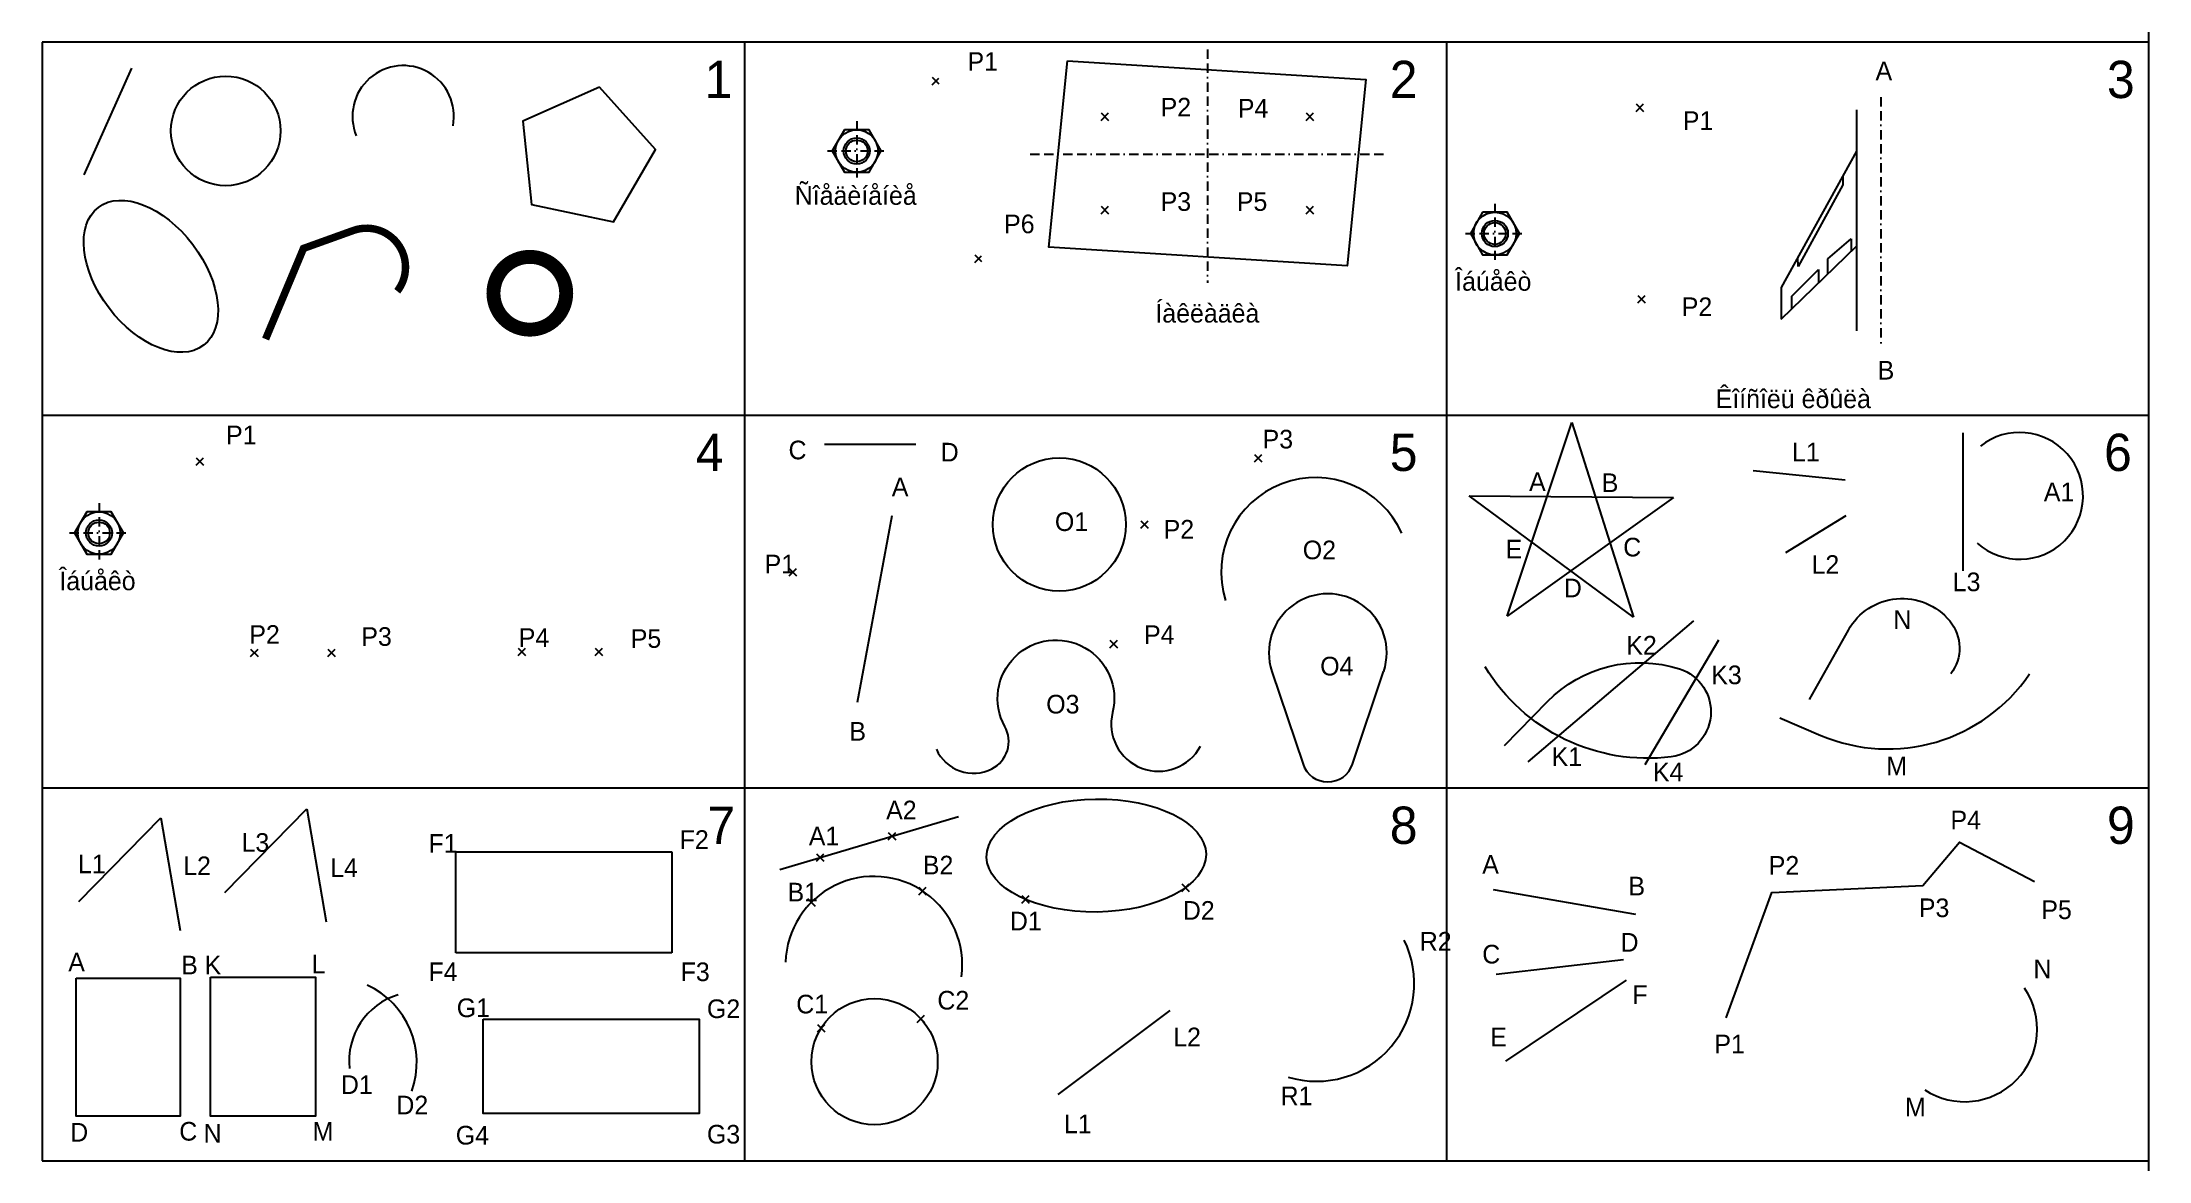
# Model space of a CAD drawing. Extents: x 5 to 570, y 5 to 305.
import ezdxf
from ezdxf.enums import TextEntityAlignment as Align

# ---------------------------------------------------------------- set-up
doc = ezdxf.new("R2010")
doc.units = 0
doc.header["$PDMODE"] = 3
doc.header["$PDSIZE"] = 1
doc.linetypes.add('BORDER2', pattern=[0.875, 0.25, -0.125, 0.25, -0.125, 0, -0.125])
doc.layers.get('0').update_dxf_attribs({"linetype": 'CONTINUOUS'})
doc.styles.get("Standard").update_dxf_attribs({"font": 'iso8win.shx', "height": 5})

msp = doc.modelspace()

# ---------------------------------------------------------------- linework, layer by layer
for p, q in [((5, 305), (5, 5)), ((570, 305), (5, 305)), ((193.33, 305), (193.33, 5)), ((381.67, 305), (381.67, 5)), ((16.26, 269.45), (29.09, 298.03)), ((5, 5), (570, 5))]:
    msp.add_line(p, q)
at = {"linetype": 'BORDER2', "ltscale": 10}
for p, q in [((317.5, 303.03), (317.5, 240.42)), ((498.12, 290.25), (498.12, 224.16)), ((223.47, 283.81), (223.47, 268.42)), ((215.59, 275.81), (231.48, 275.81)), ((270, 275), (365, 275)), ((394.61, 261.68), (394.61, 246.29)), ((386.72, 253.68), (402.61, 253.68)), ((20.26, 181.37), (20.26, 165.98)), ((12.37, 173.37), (28.26, 173.37))]:
    msp.add_line(p, q, dxfattribs=at)
at = {"ltscale": 10}
for p, q in [((491.59, 286.85), (491.59, 227.56)), ((491.59, 275.76), (471.42, 239.19)), ((487.89, 266.71), (475.97, 244.87)), ((487.89, 269.07), (487.89, 266.71)), ((471.42, 230.68), (491.59, 250.33)), ((483.92, 246.85), (490.17, 252.24)), ((490.17, 252.24), (490.17, 248.94)), ((474.26, 236.92), (481.36, 244.02)), ((475.97, 244.87), (475.86, 247.24)), ((481.36, 244.02), (481.36, 240.37)), ((483.92, 242.86), (483.92, 246.85)), ((471.42, 239.19), (471.42, 230.68)), ((474.26, 233.45), (474.26, 236.92)), ((397.9, 151.05), (415.28, 203.02)), ((415.28, 203.02), (431.76, 150.76)), ((520.14, 200.25), (520.14, 163.25)), ((463.88, 190.11), (488.58, 187.64)), ((431.76, 150.76), (387.71, 183.35)), ((387.71, 183.35), (442.51, 182.88)), ((442.51, 182.88), (397.9, 151.05)), ((472.67, 168.18), (488.86, 178.05)), ((403.51, 111.98), (447.97, 149.81)), ((454.55, 144.61), (434.79, 111.16)), ((334.82, 136.27), (343.15, 111.39)), ((356.45, 111.39), (364.78, 136.27)), ((14.88, 74.58), (36.81, 97.01)), ((36.81, 97.01), (42.03, 66.76)), ((54.04, 76.93), (75.98, 99.36)), ((75.98, 99.36), (81.2, 69.1)), ((202.84, 83.12), (250.79, 97.36)), ((115.93, 87.88), (173.89, 87.88)), ((115.93, 60.76), (115.93, 87.88)), ((173.89, 87.88), (173.89, 60.76)), ((394.14, 77.77), (432.28, 71.16)), ((173.89, 60.76), (115.93, 60.76)), ((394.93, 55.02), (429.11, 58.99)), ((397.58, 31.73), (429.9, 53.43)), ((277.49, 22.79), (307.56, 45.32))]:
    msp.add_line(p, q, dxfattribs=at)
at = {"color": 7, "ltscale": 10}
for p, q in [((214.79, 197.21), (239.29, 197.21)), ((232.87, 177.98), (223.54, 127.89))]:
    msp.add_line(p, q, dxfattribs=at)
msp.add_xline((570, 0), (0, 1))
at = {"ltscale": 10}
for points in [[(280, 300), (360, 295), (355, 245), (275, 250)], [(220.19, 281.5), (216.9, 275.81), (220.19, 270.11), (226.76, 270.11), (230.05, 275.81), (226.76, 281.5)], [(391.32, 259.38), (388.03, 253.68), (391.32, 247.99), (397.89, 247.99), (401.18, 253.68), (397.89, 259.38)], [(16.97, 179.07), (13.68, 173.37), (16.97, 167.68), (23.54, 167.68), (26.83, 173.37), (23.54, 179.07)], [(14.1, 53.98), (42.03, 53.98), (42.03, 16.95), (14.1, 16.95)], [(50.13, 54.24), (78.33, 54.24), (78.33, 16.95), (50.13, 16.95)], [(123.24, 43.02), (181.2, 43.02), (181.2, 17.73), (123.24, 17.73)]]:
    msp.add_lwpolyline(points, close=True, dxfattribs=at)
msp.add_lwpolyline([(154.52, 292.96), (133.96, 283.85), (136.27, 261.49), (158.25, 256.77), (169.53, 276.22)], close=True)
at = {"const_width": 2}
msp.add_lwpolyline([(64.93, 225.38), (75.09, 249.68), (88.46, 254.49, -0.752771), (100.23, 238.2, -0.486569)], format="xyb", dxfattribs=at)
at = {"const_width": 3.74}
msp.add_lwpolyline([(126.04, 237.66, 1), (145.55, 237.66, 1)], format="xyb", close=True, dxfattribs=at)
for points in [[(5, 205), (570, 205)], [(5, 105), (570, 105)]]:
    msp.add_lwpolyline(points)
at = {"ltscale": 10}
for points in [[(478.98, 128.71), (489.41, 147.35, -0.527081), (516.58, 149.81, -0.349213), (516.85, 135.56, 2.023201)], [(244.83, 115.36, 0.427664), (259.7, 110.12, 0.424355), (263.2, 121.48, -1.465797), (292.07, 125.27, 0.884755), (315.68, 116.24, 2.940779)], [(397.19, 116.37), (408.72, 128.16, -0.284146), (444.12, 136.93, -0.80276), (441.93, 113.36, -0.295697), (391.98, 137.48, -1.77747)], [(471.02, 123.77), (482, 119.11, 0.357786), (537.98, 135.56, -0.528854)]]:
    msp.add_lwpolyline(points, format="xyb", dxfattribs=at)
msp.add_lwpolyline([(456.66, 43.38), (468.84, 76.98), (509.37, 78.83), (519.18, 90.47), (539.31, 79.89)], dxfattribs=at)
msp.add_circle((54.23, 281.2), 14.7)
for centre, radius in [((223.47, 275.81), 5.7), ((223.47, 275.81), 3.51), ((223.47, 275.81), 2.91), ((394.61, 253.68), 5.7), ((394.61, 253.68), 3.51), ((394.61, 253.68), 2.91), ((277.78, 175.65), 17.85), ((20.26, 173.37), 5.7), ((20.26, 173.37), 3.51), ((20.26, 173.37), 2.91), ((228.24, 31.6), 16.93)]:
    msp.add_circle(centre, radius, dxfattribs=at)
msp.add_arc((101.83, 285.1), 13.61, 349.1706, 202.5878)
for centre, radius, start, end in [((535.34, 183.32), 17.01, 228.1592, 128.2191), ((346.54, 162.91), 25.33, 24.2715, 197.5693), ((349.8, 141.28), 15.8, 341.4973, 198.5027), ((349.8, 113.62), 7.01, 198.5027, 341.4973), ((228.08, 57.59), 23.7, 352.2187, 178.3692), ((346.77, 52.57), 26.23, 253.1618, 26.3722), ((82.52, 31.33), 22.95, 340.6592, 65.1498), ((520.6, 40.32), 19.46, 236.6682, 34.3886), ((105.79, 31.87), 18.44, 106.5841, 186.6733)]:
    msp.add_arc(centre, radius, start, end, dxfattribs=at)
msp.add_ellipse((34.17, 242.2), major_axis=(14.08, -18.5), ratio=0.607025)
msp.add_ellipse((287.72, 86.87), major_axis=(-29.42, -0.39), ratio=0.515333, dxfattribs=at)
at = {"linetype": 'BORDER2', "ltscale": 10}
for p in [(244.73, 294.59), (256.18, 246.95)]:
    msp.add_point(p, dxfattribs=at)
at = {"ltscale": 10}
for p in [(433.51, 287.44), (290, 285), (345, 285), (290, 260), (345, 260), (433.94, 236.07), (47.3, 192.57), (331.14, 193.42), (300.63, 175.65), (206.34, 162.84), (61.91, 141.21), (82.6, 141.21), (133.63, 141.49), (154.32, 141.49), (292.36, 143.61), (292.36, 143.61), (232.93, 92.05), (213.66, 86.33), (311.62, 78.26), (211.3, 74.33), (241.12, 77.38), (241.12, 77.38), (268.71, 75.12), (213.91, 40.6), (240.68, 43.07)]:
    msp.add_point(p, dxfattribs=at)

# ---------------------------------------------------------------- texts
at = {"color": 1}
for s, p in [('1', (182.66, 290)), ('2', (366.42, 290)), ('3', (558.77, 290)), ('4', (180.32, 190)), ('5', (366.42, 190)), ('6', (557.99, 190)), ('7', (183.44, 90)), ('8', (366.42, 90)), ('9', (558.77, 90))]:
    msp.add_text(s, height=10, dxfattribs=at).set_placement(p)
at = {"linetype": 'BORDER2', "ltscale": 10}
for s, p in [('P1', (253.18, 297.31)), ('P2', (304.96, 285.06)), ('P4', (325.68, 284.79)), ('P3', (304.96, 259.75)), ('P5', (325.4, 259.75)), ('P6', (262.99, 253.76))]:
    msp.add_text(s, height=5, dxfattribs=at).set_placement(p)
at = {"ltscale": 10}
for s, p in [('A', (496.7, 294.79)), ('P1', (445.02, 281.46)), ('P2', (444.73, 231.54)), ('B', (497.27, 214.52)), ('Êîíñîëü êðûëà', (453.82, 206.86)), ('P1', (54.33, 197.17)), ('C', (205.17, 193.13)), ('P3', (332.31, 196.04)), ('D', (245.99, 192.55)), ('L1', (474.31, 192.58)), ('A', (232.87, 183.23)), ('A', (403.78, 184.63)), ('B', (423.27, 184.35)), ('A1', (541.83, 181.89)), ('O1', (276.61, 173.91)), ('P2', (305.77, 171.87)), ('O2', (343.09, 166.33)), ('E', (397.47, 166.54)), ('C', (429.03, 167.08)), ('P1', (198.76, 162.55)), ('L2', (479.53, 162.42)), ('D', (413.11, 156.12)), ('L3', (517.4, 157.76)), ('N', (501.48, 147.62)), ('P2', (60.56, 143.65)), ('P3', (90.6, 143.11)), ('P4', (132.82, 142.84)), ('P5', (162.86, 142.57)), ('P4', (300.52, 143.61)), ('K2', (429.85, 140.77)), ('O4', (347.76, 135.17)), ('K3', (452.63, 132.82)), ('O3', (274.28, 124.97)), ('B', (221.5, 117.69)), ('K1', (409.82, 110.89)), ('M', (499.56, 108.42)), ('K4', (436.99, 106.78)), ('A2', (231.35, 96.58)), ('P4', (516.79, 93.91)), ('L3', (58.48, 87.88)), ('F1', (108.61, 87.62)), ('F2', (175.98, 88.66)), ('A1', (210.61, 89.59)), ('L1', (14.62, 82.14)), ('L2', (42.82, 81.62)), ('L4', (82.24, 81.1)), ('B2', (241.2, 81.82)), ('A', (391.22, 82.01)), ('P2', (468.05, 81.74)), ('B1', (204.91, 74.57)), ('B', (430.43, 76.19)), ('D2', (310.92, 69.66)), ('P3', (508.31, 70.36)), ('P5', (541.16, 69.84)), ('D1', (264.53, 66.81)), ('R2', (374.47, 61.37)), ('C', (391.22, 57.93)), ('D', (428.31, 61.1)), ('A', (12.01, 55.8)), ('B', (42.3, 55.02)), ('K', (48.56, 55.02)), ('L', (77.28, 55.28)), ('F4', (108.61, 53.2)), ('F3', (176.24, 53.2)), ('N', (539.04, 53.96)), ('F', (431.49, 47.08)), ('G1', (116.19, 43.55)), ('G2', (183.29, 43.29)), ('C1', (207.24, 44.54)), ('C2', (245.09, 45.58)), ('L2', (308.34, 35.73)), ('E', (393.34, 35.7)), ('P1', (453.48, 33.85)), ('D1', (85.12, 22.94)), ('R1', (337.13, 19.93)), ('D2', (100, 17.47)), ('L1', (279.03, 12.42)), ('M', (504.61, 16.91)), ('D', (12.53, 10.16)), ('C', (41.77, 10.43)), ('N', (48.3, 9.9)), ('M', (77.54, 10.43)), ('G4', (115.93, 9.38)), ('G3', (183.29, 9.64))]:
    msp.add_text(s, height=5, dxfattribs=at).set_placement(p)
at = {"linetype": 'BORDER2', "ltscale": 10}
for s, p in [('Ñîåäèíåíèå', (223.2, 261.38)), ('Íàêëàäêà', (317.5, 229.8))]:
    msp.add_text(s, height=5, dxfattribs=at).set_placement(p, align=Align.CENTER)
at = {"ltscale": 10}
for p in [(394.18, 238.34), (19.84, 158.03)]:
    msp.add_text('Îáúåêò', height=5, dxfattribs=at).set_placement(p, align=Align.CENTER)

doc.saveas('drawing.dxf')
